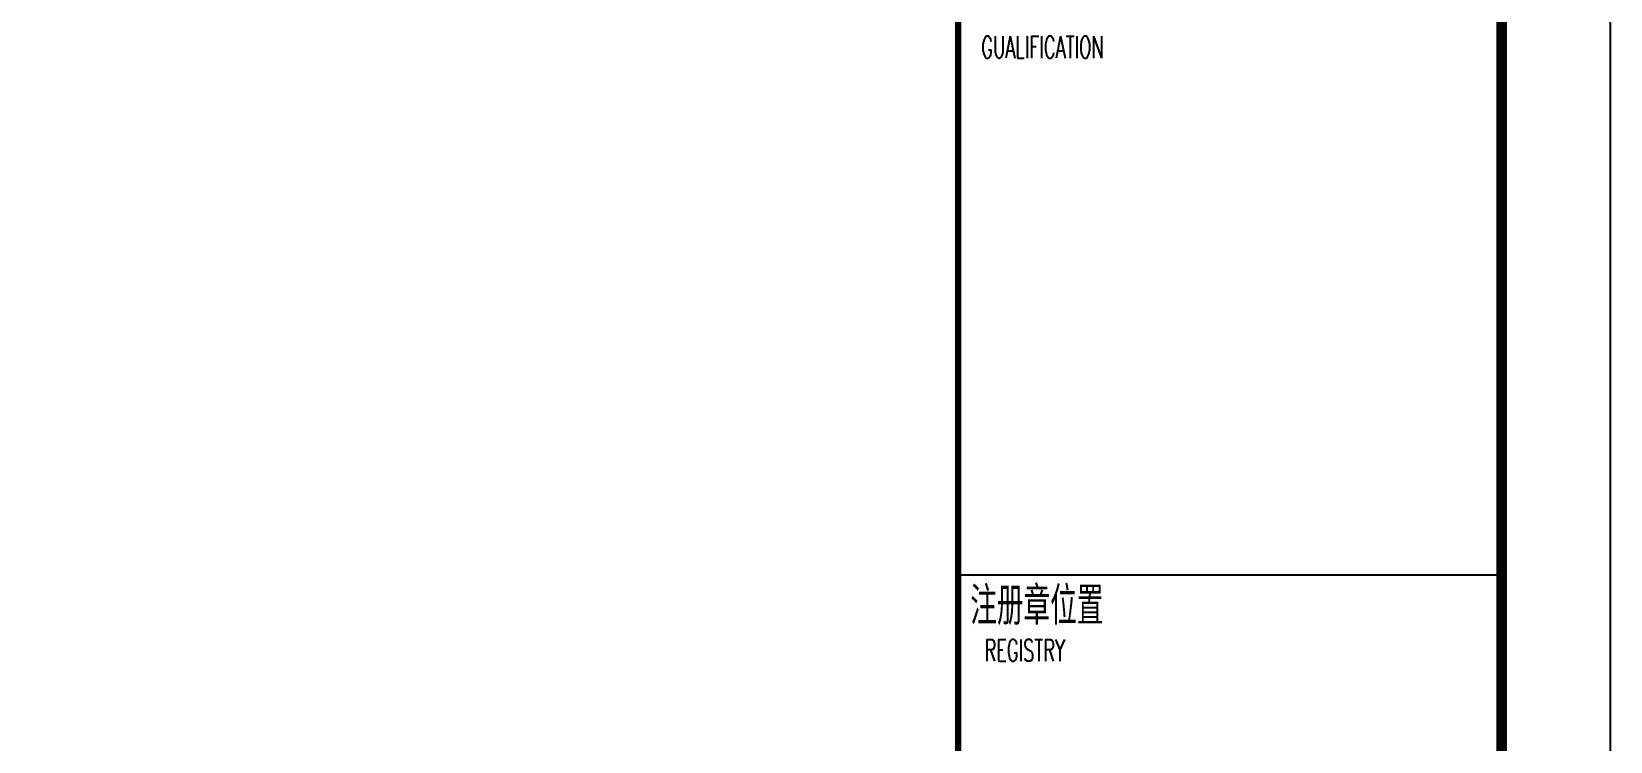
# Model space of a CAD drawing. Extents: x 14207793 to 14719554, y -1675802 to -1228715.
# Drawn here: x 14333046 to 14350473, y -1495357 to -1487517 of the extents above; entities that cross this region are included whole.
import ezdxf

# ---------------------------------------------------------------- set-up
doc = ezdxf.new("R2010")
doc.units = 0
doc.header["$LTSCALE"] = 500
doc.header["$MEASUREMENT"] = 0
doc.layers.get('0').update_dxf_attribs({"linetype": 'CONTINUOUS'})
doc.layers.add('PUB_TITLE', color=4, linetype='CONTINUOUS')
doc.layers.add('WINDOW', color=96, linetype='CONTINUOUS')
doc.styles.add('HZ', font='txt', dxfattribs={"width": 0.8, "bigfont": 'hztxt'})
doc.styles.add('LLC', font='romans', dxfattribs={"bigfont": 'hzdx'})

msp = doc.modelspace()

# ---------------------------------------------------------------- linework, layer by layer
at = {"color": 4}
msp.add_line((14343272.5, -1493516.44, 273.91), (14349272.5, -1493516.44, -519.18), dxfattribs=at)
at = {"color": 4, "const_width": 71.27}
msp.add_lwpolyline([(14349272.5, -1506433.3), (14343272.5, -1506433.3), (14343272.5, -1477690), (14349272.5, -1477690)], close=True, dxfattribs=at)
at = {"layer": 'PUB_TITLE'}
msp.add_lwpolyline([(14350472.5, -1476490), (14207792.5, -1476490), (14207792.5, -1526890), (14350472.5, -1526890)], close=True, dxfattribs=at)
at = {"layer": 'PUB_TITLE', "const_width": 120}
msp.add_lwpolyline([(14349272.5, -1477690), (14210792.5, -1477690), (14210792.5, -1525690), (14349272.5, -1525690)], close=True, dxfattribs=at)

# ---------------------------------------------------------------- texts
at = {"layer": 'WINDOW', "color": 4}
for s, height, style, width, p in [('GUALIFICATION', 240, 'LLC', 0.6, (14343527.89, -1487809.01, -1200)), ('注册章位置', 420, 'HZ', 0.7, (14343406.89, -1494069.48, -1280.5)), ('REGISTRY', 240, 'LLC', 0.6, (14343563.68, -1494470.47, -2480.5))]:
    msp.add_text(s, height=height, dxfattribs=dict(at, style=style, width=width)).set_placement(p)

doc.saveas('drawing.dxf')
